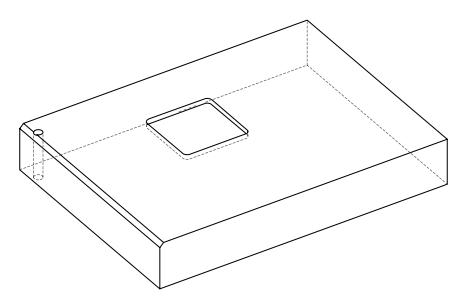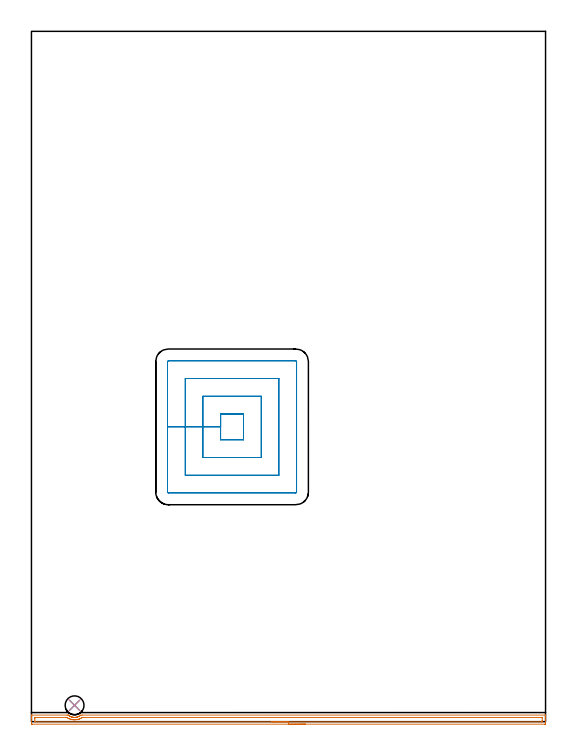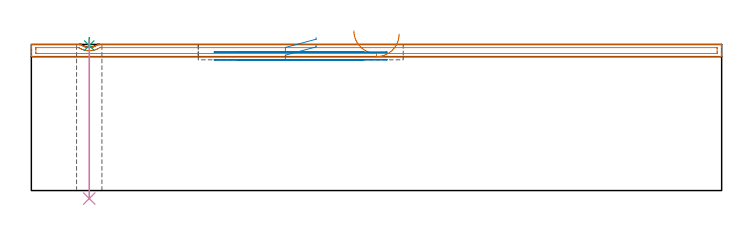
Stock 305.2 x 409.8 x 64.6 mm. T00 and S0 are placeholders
(PLAN: 4 operations, 3 tool changes, 8.7 min)
(1 AREA_MILL | FG_CHAMFER_SURFACE | UGT0205_001 | 5.08 min | 4450 mm3)
(2 MILL_RECTANGULAR_POCKET | POCKET_RECTANGULAR_STRAIGHT | UGT0201_103 | Follow Part, ap 3.5, ae 75% | 3.28 min | 56614 mm3)
(3 SPOT_DRILL | STEP1HOLE | NXT0321_9005460120000 | 0.03 min | 0 mm3)
(4 DRILL_THROUGH_HOLE_INTO_CENTER | STEP1HOLE | NXT0301_083 | 0.28 min | 6340 mm3)
(TOOL UGT0205_001 | Chamfer Mill 20 x 3 x 45 deg. | D20 FL50 Z2)
(TOOL UGT0201_103 | End Mill 14 mm | D14 FL19 Z2)
(TOOL NXT0321_9005460120000 | NC Spot Drill, 142deg, 12mm, Carbide, Uncoated | D12 PA142 FL30 Z2)
(TOOL NXT0301_083 | Carbide Drill 11.2mm [860.1-1120-056A1-MM 2214] | D11.2 PA140 FL72 Z2)
(OP 1 AREA_MILL)
G17 G21 G94 G90
T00 M6
G54
G17 G0 G90 X162.6 Y-1.5 S1061 M3
G43 Z74.6 H0
Z69.2
G94 G1 X162.562 Z68.328 F250.
X162.448 Z67.464
X162.259 Z66.612
X161.997 Z65.78
X161.663 Z64.974
X161.26 Z64.2
X160.792 Z63.464
X160.26 Z62.772
X159.671 Z62.129
X159.028 Z61.54
X158.336 Z61.008
X157.6 Z60.54
X156.826 Z60.137
X156.02 Z59.803
X155.188 Z59.541
X154.337 Z59.352
X153.472 Z59.238
X152.6 Z59.2
X0.627
X0.137 Y-1.495 Z59.203
X0.009 Y-1.491 Z59.205
X0. Y-1.01 Z59.686
Y0.758 Z61.453
Y2.171 Z62.867
Y2.526 Z63.221
Y3.237 Z63.936
Y3.507 Z64.206
X0.008 Y3.882 Z64.573
X0.01 Y3.904 Z64.595
X0.176 Y3.9 Z64.6
X21.188
X21.858 Y3.897 Z64.588
X21.902 Y3.865 Z64.562
X21.92 Y3.853 Z64.55
X22.161 Y3.661 Z64.361
X22.566 Y3.388 Z64.088
X22.976 Y3.144 Z63.842
X22.982 Y3.14 Z63.838
X23.054 Y3.103 Z63.801
X23.512 Y2.909 Z63.608
X23.764 Y2.821 Z63.518
X23.948 Y2.756 Z63.453
X23.98 Y2.747 Z63.444
X24.215 Y2.687 Z63.384
X24.317 Y2.662 Z63.356
X24.393 Y2.642 Z63.338
X24.841 Y2.562 Z63.26
X25.287 Y2.519 Z63.214
X25.36 Z63.211
X25.426 Y2.517
X25.523 Z63.206
X25.568 Z63.205
X25.661 Y2.516
X25.718 Y2.514 Z63.206
X25.735 Z63.207
X26.104 Y2.536 Z63.232
X26.153 Y2.538 Z63.237
X26.182 Y2.54 Z63.238
X26.551 Y2.596 Z63.287
X26.628 Y2.607 Z63.298
X26.998 Y2.691 Z63.384
X27.068 Y2.705 Z63.402
X27.077 Y2.707 Z63.404
X27.522 Y2.841 Z63.541
X27.593 Y2.87 Z63.569
X27.873 Y2.981 Z63.679
X28.217 Y3.14 Z63.838
X28.339 Y3.208 Z63.906
X28.415 Y3.25 Z63.948
X28.87 Y3.547 Z64.245
X29.233 Y3.818 Z64.515
X29.339 Y3.895 Z64.591
X30.127 Y3.9 Z64.6
X305.024
X305.19 Y3.904 Z64.595
X305.192 Y3.882 Z64.573
X305.2 Y3.507 Z64.206
Y3.237 Z63.936
Y2.526 Z63.221
Y1.287 Z61.984
Y-0.126 Z60.569
Y-0.746 Z59.95
X305.197 Y-1.01 Z59.686
X305.191 Y-1.491 Z59.205
X305.063 Y-1.495 Z59.203
X304.573 Y-1.5 Z59.2
X152.6
Y-0.086 Z60.614
X2.373 Y-0.085 Z60.615
X2.017 Y-0.079 Z60.621
X2.01 Y0.036 Z60.736
X2.003 Y0.281 Z60.981
X2. Y1.642 Z62.342
X2.001 Y2.051 Z62.751
X2.009 Y2.461 Z63.161
X2.011 Y2.48 Z63.18
X2.017 Y2.482 Z63.182
X2.041 Y2.484 Z63.184
X2.095 Y2.485 Z63.185
X2.201 Y2.486 Z63.186
X20.335
X20.761 Y2.484 Z63.184
X20.974 Y2.48 Z63.18
X20.997 Y2.479 Z63.179
X21.026 Y2.464 Z63.164
X21.087 Y2.429 Z63.129
X21.188 Y2.367 Z63.067
X21.607 Y2.112 Z62.812
X21.942 Y1.935 Z62.635
X22.082 Y1.87 Z62.57
X22.176 Y1.829 Z62.529
X22.637 Y1.642 Z62.342
X22.976 Y1.523 Z62.223
X23.158 Y1.462 Z62.162
X23.87 Y1.282 Z61.982
X24.314 Y1.203 Z61.903
X24.764 Y1.145 Z61.845
X24.89 Y1.132 Z61.832
X25.01 Y1.123 Z61.823
X25.541 Y1.103 Z61.803
X25.658 Y1.102 Z61.802
X25.833 Y1.105 Z61.805
X26.36 Y1.137 Z61.837
X26.551 Y1.156 Z61.856
X26.981 Y1.217 Z61.917
X27.445 Y1.311 Z62.011
X27.717 Y1.373 Z62.073
X28.339 Y1.556 Z62.256
X28.405 Y1.577 Z62.277
X28.578 Y1.642 Z62.342
X29.036 Y1.837 Z62.537
X29.233 Y1.928 Z62.628
X29.63 Y2.134 Z62.834
X30.127 Y2.437 Z63.137
X30.185 Y2.47 Z63.17
X30.235 Y2.479 Z63.179
X30.341 Y2.481 Z63.181
X30.554 Y2.484 Z63.184
X30.98 Y2.486 Z63.186
X302.827 Y2.485 Z63.185
X303.183 Y2.479 Z63.179
X303.19 Y2.364 Z63.064
X303.197 Y2.119 Z62.819
X303.2 Y0.758 Z61.458
X303.199 Y0.349 Z61.049
X303.191 Y-0.062 Z60.638
X303.189 Y-0.08 Z60.62
X303.184 Y-0.082 Z60.618
X303.159 Y-0.084 Z60.616
X303.105 Y-0.085 Z60.615
X302.999 Y-0.086 Z60.614
X152.6
X151.728 Z60.652
X150.864 Z60.766
X150.012 Z60.955
X149.18 Z61.217
X148.374 Z61.551
X147.6 Z61.954
X146.864 Z62.423
X146.172 Z62.954
X145.529 Z63.543
X144.94 Z64.186
X144.409 Z64.878
X143.94 Z65.614
X143.537 Z66.388
X143.203 Z67.194
X142.941 Z68.026
X142.752 Z68.878
X142.638 Z69.743
X142.6 Z70.614
G0 Z74.6
M5
M2
(OP 2 MILL_RECTANGULAR_POCKET)
G17 G21 G94 G90
T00 M6
G54
G17 G0 G90 X125.9 Y180.115 S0 M3
G43 Z74.6 H0
Z67.6
G94 G1 Y182.7 Z66.907 F250.
X112.3 Z63.263
Y175. Z61.2
Y167.3 F500.
X125.9
Y182.7
X112.3
Y175.
X101.8
Y156.8
X136.4
Y193.2
X101.8
Y175.
X91.3
Y146.3
X146.9
Y203.7
X91.3
Y175.
X80.8
Y136.3
G3 X81.3 Y135.8 R0.5
G1 X156.9
G3 X157.4 Y136.3 R0.5
G1 Y213.7
G3 X156.9 Y214.2 R0.5
G1 X81.3
G3 X80.8 Y213.7 R0.5
G1 Y175.
Y174.
G0 X125.9 Y180.115 Z64.2
G1 Y182.7 Z63.507 F250.
X112.3 Z59.863
Y175. Z57.8
Y167.3 F500.
X125.9
Y182.7
X112.3
Y175.
X101.8
Y156.8
X136.4
Y193.2
X101.8
Y175.
X91.3
Y146.3
X146.9
Y203.7
X91.3
Y175.
X80.8
Y136.3
G3 X81.3 Y135.8 R0.5
G1 X156.9
G3 X157.4 Y136.3 R0.5
G1 Y213.7
G3 X156.9 Y214.2 R0.5
G1 X81.3
G3 X80.8 Y213.7 R0.5
G1 Y175.
Y174.
G0 Z74.6
M5
M2
(OP 3 SPOT_DRILL)
G17 G21 G94 G90
T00 M6
G54
G17 G0 G90 X25.6 Y9.7 S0 M3
G43 Z74.6 H0
G94 G81 G98 Z64.109 F250. R67.6
G80
M5
M2
(OP 4 DRILL_THROUGH_HOLE_INTO_CENTER)
G17 G21 G94 G90
T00 M6
G54
G17 G0 G90 X25.6 Y9.7 S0 M3
G43 Z74.6 H1
G94 G73 G98 Z-3.538 F250. Q9.734 R66.6
G80
M5
M2
